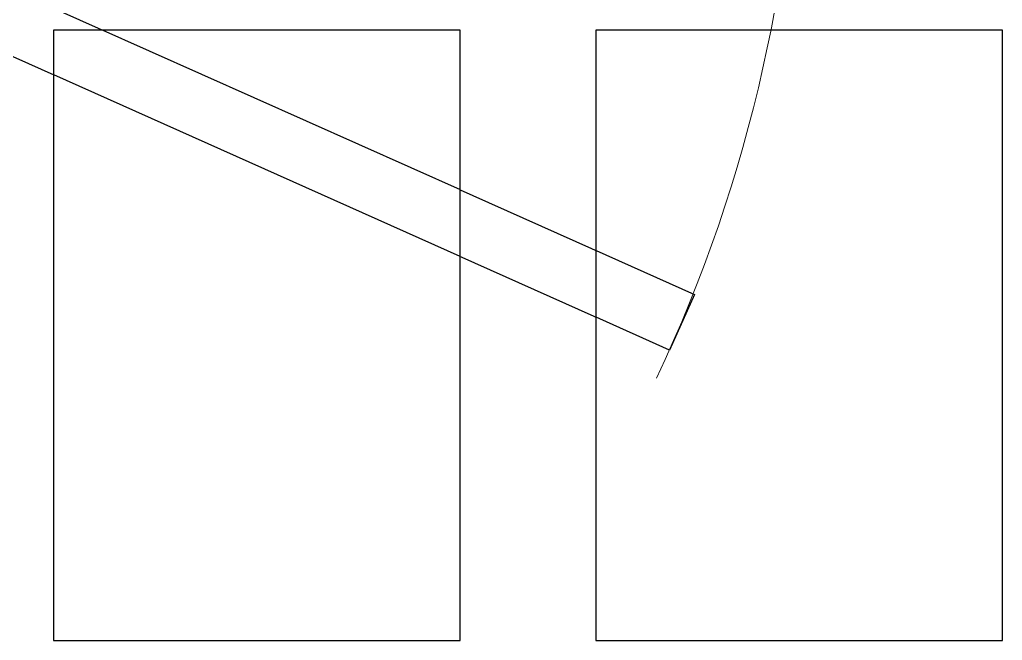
# Model space of a CAD drawing. Header units: millimetres. Extents: x -795739 to -715748, y -34378 to 22353.
# Drawn here: x -741357 to -740632, y 7337 to 7794 of the extents above; entities that cross this region are included whole.
import ezdxf
from ezdxf.xclip import XClip

# ---------------------------------------------------------------- set-up
doc = ezdxf.new("R2010")
doc.units = ezdxf.units.MM
doc.header["$XCLIPFRAME"] = 0
doc.layers.add('000 - WIPEOUT', color=250, linetype='Continuous')
doc.layers.add('A11_ALU.SOLID SHEET', color=2, linetype='Continuous')
doc.layers.add('A-DOOR-E', color=2, linetype='Continuous', lineweight=25)
doc.layers.add('A-DOOR-OPNG', color=2, linetype='Continuous', lineweight=9)

# ---------------------------------------------------------------- blocks, each defined once
blk = doc.blocks.new('DPA_AC-SG-PI - A2_1200x2000 mm-12153081-4282-01 ENLARGED LOWER PLATFORM LEVEL - REFLECTED CEILING PLAN - SHEET 3')
at = {"layer": 'A-DOOR-E'}
for p, q in [((-556.64, 29.95), (522.81, -452.33)), ((504.45, -493.42), (-575, -11.13)), ((522.81, -452.33), (504.45, -493.42))]:
    blk.add_line(p, q, dxfattribs=at)
at = {"layer": 'A-DOOR-OPNG'}
blk.add_arc((-500, -44.8), 1100, 334.74419, 0, dxfattribs=at)
blk = doc.blocks.new('*U906')
at = {"color": 3}
for points in [[(-225, -1050), (225, -1050), (225, -1350), (-225, -1350)], [(-225, -1450), (225, -1450), (225, -1750), (-225, -1750)]]:
    blk.add_wipeout(points, dxfattribs=at).dxf.layer = '000 - WIPEOUT'
at = {"layer": 'A11_ALU.SOLID SHEET', "color": 0, "linetype": 'ByBlock'}
for points in [[(-225, -1350), (225, -1350), (225, -1050), (-225, -1050)], [(-225, -1750), (225, -1750), (225, -1450), (-225, -1450)]]:
    blk.add_lwpolyline(points, close=True, dxfattribs=at)
blk = doc.blocks.new('*U1025')
at = {"layer": 'A11_ALU.SOLID SHEET', "linetype": 'ByBlock', "rotation": 90}
blk.add_blockref('*U906', (2300, 3982.5), dxfattribs=at)
blk = doc.blocks.new('DPA_AC-SG-PI - A2_1200x2000 mm-12153081-4180-01 LOWER PLATFORM LEVEL - REFLECTED CEILING PLAN')
at = {"layer": 'A-DOOR-E'}
for p, q in [((-556.64, 29.95), (522.81, -452.33)), ((504.45, -493.42), (-575, -11.13)), ((522.81, -452.33), (504.45, -493.42))]:
    blk.add_line(p, q, dxfattribs=at)
at = {"layer": 'A-DOOR-OPNG'}
blk.add_arc((-500, -44.8), 1100, 334.74419, 0, dxfattribs=at)
blk = doc.blocks.new('C-1-PP19-AR-4180-01-B_20250908-040939_EXDOWNLIGHT')
at = {"layer": 'A-DOOR-E'}
blk.add_blockref('DPA_AC-SG-PI - A2_1200x2000 mm-12153081-4180-01 LOWER PLATFORM LEVEL - REFLECTED CEILING PLAN', (3300, 4465), dxfattribs=at)

msp = doc.modelspace()

# ---------------------------------------------------------------- block references
ref = msp.add_blockref('*U1025', (-744682.37, 3579.02))
XClip(ref).set_block_clipping_path([(-45801.3280238605, -9620.0077451947), (23704.0078937773, 10334.9999958097)])

# ---------------------------------------------------------------- next in the draw order: block references
ref = msp.add_blockref('C-1-PP19-AR-4180-01-B_20250908-040939_EXDOWNLIGHT', (-744682.37, 3579.02))
XClip(ref).set_block_clipping_path([(-45801.3280238605, -9620.0077451947), (23704.0078937773, 10334.9999958097)])
at = {"layer": 'A-DOOR-E'}
msp.add_blockref('DPA_AC-SG-PI - A2_1200x2000 mm-12153081-4282-01 ENLARGED LOWER PLATFORM LEVEL - REFLECTED CEILING PLAN - SHEET 3', (-741382.37, 8044.02), dxfattribs=at)

doc.saveas('drawing.dxf')
